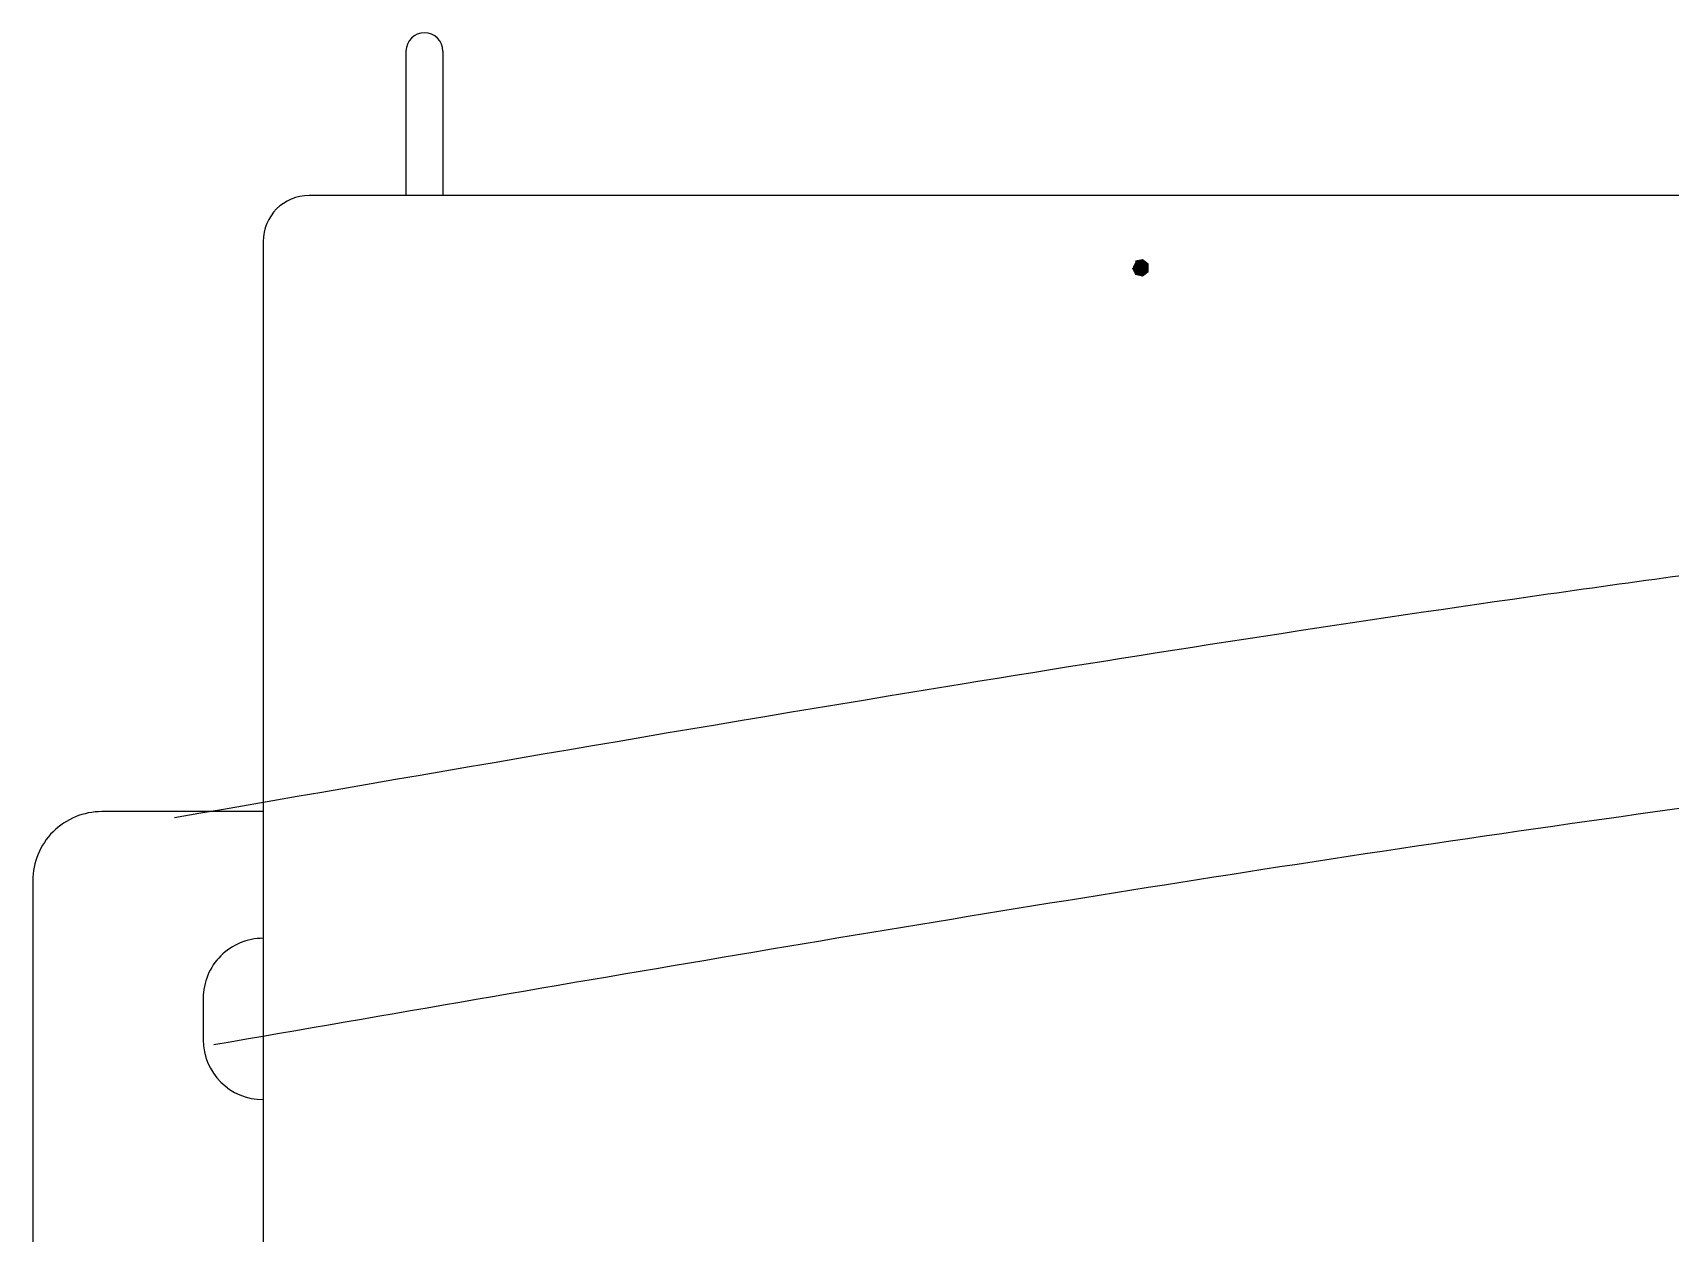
# Model space of a CAD drawing. Extents: x 59521 to 184406, y -1257 to 56672.
# Drawn here: x 73704.2 to 74059.7, y 10461.7 to 10722.2 of the extents above; entities that cross this region are included whole.
import ezdxf

# ---------------------------------------------------------------- set-up
doc = ezdxf.new("R2010")
doc.units = 0
doc.header["$MEASUREMENT"] = 0
doc.layers.get('0').update_dxf_attribs({"linetype": 'CONTINUOUS'})
doc.layers.add('03-JI-ZHUN-XIAN', color=7, linetype='CONTINUOUS')

# ---------------------------------------------------------------- blocks, each defined once
blk = doc.blocks.new('hu88')
at = {"layer": '03-JI-ZHUN-XIAN', "linetype": 'Continuous'}
blk.add_hatch(color=87, dxfattribs=at).paths.add_polyline_path([(-116.61, -1358.55), (-117.28, -1357.15), (-118.8, -1356.8), (-120.03, -1357.77), (-120.03, -1359.34), (-118.8, -1360.31), (-117.28, -1359.96)])
at = {"color": 87, "linetype": 'Continuous'}
for p, q in [((72.09, -1364.26), (72.09, -1057.14)), ((122.09, -1225.55), (122.09, -1065.05)), ((85.09, -1200.05), (85.09, -1191.05)), ((72.09, -1240.55), (107.09, -1240.55)), ((-437.91, -1374.25), (62.09, -1374.25)), ((33.09, -1405.55), (33.09, -1374.25)), ((41.09, -1405.55), (41.09, -1374.25))]:
    blk.add_line(p, q, dxfattribs=at)
for centre, radius, start, end in [((72.09, -1191.05), 13, 0, 90), ((72.09, -1200.05), 13, 270, 0), ((107.09, -1225.55), 15, 270, 0), ((62.1, -1364.25), 9.99, 269.9581, 359.958), ((37.09, -1405.55), 4, 180, 0)]:
    blk.add_arc(centre, radius, start, end, dxfattribs=at)
at = {"layer": '03-JI-ZHUN-XIAN', "color": 87, "linetype": 'Continuous'}
blk.add_lwpolyline([(-116.61, -1358.55), (-117.28, -1357.15), (-118.8, -1356.8), (-120.03, -1357.77), (-120.03, -1359.34), (-118.8, -1360.31), (-117.28, -1359.96)], dxfattribs=at)

msp = doc.modelspace()

# ---------------------------------------------------------------- linework, layer by layer
at = {"color": 5}
for points, knots in [([(76128.237, 10610.734), (76054.333, 10611.846), (75958.519, 10612.937), (75467.988, 10617.151), (75440.13, 10620.104), (75388.816, 10625.115), (75365.369, 10627.242), (75322.135, 10630.821), (75402.359, 10632.324), (75362.8, 10635.078), (75343.015, 10636.33), (75283.646, 10639.739), (75044.048, 10641.549), (74925.217, 10645.821), (74845.948, 10647.126), (74832.971, 10647.652), (74799.256, 10647.64), (74840.118, 10647.403), (74814.692, 10647.232), (74820.992, 10646.852), (74802.718, 10646.667), (74766.169, 10646.261), (74747.89, 10646.038), (74693.043, 10645.277), (74656.464, 10644.649), (74546.714, 10642.149), (74473.532, 10639.666), (74372.898, 10634.208), (74345.39, 10632.505), (74262.907, 10626.662), (74207.973, 10621.784), (74132.427, 10613.318), (74111.75, 10610.816), (74070.455, 10605.502), (74049.835, 10602.691), (73988.047, 10593.874), (73946.953, 10587.487), (73848.828, 10571.508), (73791.868, 10561.643), (73734.99, 10551.792)], [411.6162523, 411.6162523, 411.6162523, 411.6162523, 440.0809785, 440.0809785, 523.8101577, 523.8101577, 594.1477514, 594.1477514, 653.3808044, 653.3808044, 712.6138573, 712.6138573, 831.0799632, 831.0799632, 1068.012175, 1068.012175, 1168.797493, 1168.797493, 1244.8268203, 1244.8268203, 1299.4933291, 1299.4933291, 1354.1598379, 1354.1598379, 1463.4928556, 1463.4928556, 1682.1588909, 1682.1588909, 1764.4527503, 1764.4527503, 1929.0404692, 1929.0404692, 1991.1690494, 1991.1690494, 2053.2976295, 2053.2976295, 2177.5547898, 2177.5547898, 2350.5382999, 2350.5382999, 2350.5382999, 2350.5382999]), ([(76128.237, 10555.385), (75873.616, 10558.573), (75514.156, 10561.624), (75461.312, 10567.579), (75434.056, 10570.462), (75383.49, 10575.395), (75360.182, 10577.505), (75416.497, 10581.112), (75396.117, 10582.651), (75355.321, 10585.462), (75334.908, 10586.734), (75273.63, 10590.181), (75032.723, 10591.987), (74909.86, 10596.185), (74827.763, 10597.355), (74810.9, 10597.662), (74776.237, 10597.584), (74816.695, 10597.247), (74791.824, 10597.046), (74797.842, 10596.615), (74778.732, 10596.406), (74740.528, 10595.938), (74721.431, 10595.676), (74664.163, 10594.776), (74626.013, 10594.021), (74511.684, 10591.006), (74435.626, 10587.998), (74331.822, 10581.489), (74303.854, 10579.494), (74253.37, 10575.392), (74230.839, 10573.379), (74188.53, 10569.219), (74168.747, 10567.117), (74129.22, 10562.576), (74109.463, 10560.14), (74050.207, 10552.401), (74010.723, 10546.671), (73895.384, 10528.825), (73819.527, 10515.689), (73743.522, 10502.525)], [364.1161038, 364.1161038, 364.1161038, 364.1161038, 441.7410658, 441.7410658, 524.4059923, 524.4059923, 595.0631262, 595.0631262, 656.7992613, 656.7992613, 718.5353963, 718.5353963, 842.0076664, 842.0076664, 1088.9522066, 1088.9522066, 1192.9899544, 1192.9899544, 1267.5719403, 1267.5719403, 1324.8443039, 1324.8443039, 1382.1166676, 1382.1166676, 1496.6613948, 1496.6613948, 1725.7508494, 1725.7508494, 1810.38036, 1810.38036, 1878.7332254, 1878.7332254, 1938.8965677, 1938.8965677, 1999.0599099, 1999.0599099, 2119.3865943, 2119.3865943, 2350.5382999, 2350.5382999, 2350.5382999, 2350.5382999])]:
    msp.add_open_spline(points, degree=3, knots=knots, dxfattribs=at)

# ---------------------------------------------------------------- block references
at = {"rotation": 180}
msp.add_blockref('hu88', (73826.333, 9312.606), dxfattribs=at)

doc.saveas('drawing.dxf')
